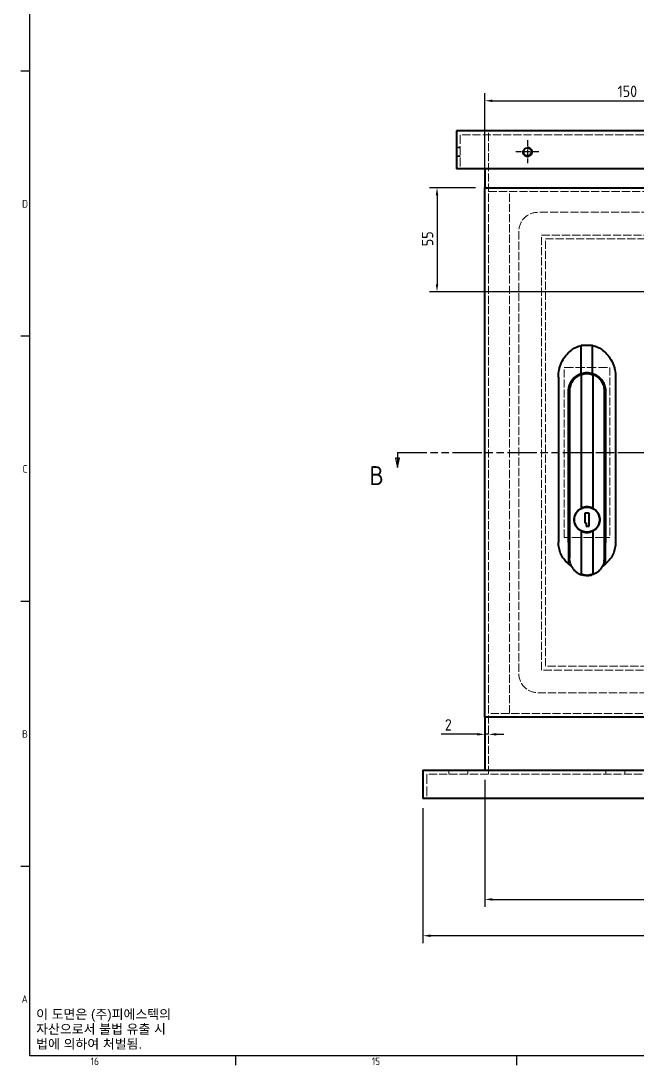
# Model space of a CAD drawing. Header units: millimetres. Extents: x 0 to 2378, y 0 to 1682.
# Drawn here: x 35 to 361, y 35 to 587 of the extents above; entities that cross this region are included whole.
import ezdxf

# ---------------------------------------------------------------- set-up
doc = ezdxf.new("R2010")
doc.units = ezdxf.units.MM
doc.header["$LTSCALE"] = 2
for name, pattern in [('CHAIN', [0.3543, 0.2362, -0.0295, 0.0591, -0.0295]), ('DASHED', [0.2067, 0.1654, -0.0413]), ('DOUBLE_DASH_CHAIN', [1.2403, 0.6614, -0.0827, 0.1654, -0.0827, 0.1654, -0.0827])]:
    doc.linetypes.add(name, pattern=pattern)
doc.layers.get('0').update_dxf_attribs({"color": 3, "lineweight": 25})
for name, color, linetype, lineweight in [('가려진 것(ISO)', 2, 'DASHED', 18), ('가시적인 것(ISO)', 3, 'Continuous', 40), ('가시적인 좁은 것(ISO)', 3, 'Continuous', 35), ('경계(ISO)', 7, 'Continuous', 25), ('기호(ISO)', 5, 'Continuous', 25), ('단면선(ISO)', 7, 'CHAIN', 25), ('중심 표식(ISO)', 1, 'Continuous', 25), ('치수(ISO)', 2, 'Continuous', 25)]:
    doc.layers.add(name, color=color, linetype=linetype, lineweight=lineweight)
doc.styles.add('문자 텍스트_PSTEK_POSCO', font='isocp.shx')
doc.styles.add('부품번호텍스트_PSTEK_POSCO', font='isocp.shx')
doc.styles.add('치수 텍스트_PSTEK_POSCO', font='isocp.shx')
doc.dimstyles.new('치수_PSTEK_POSCO', dxfattribs={"dimscale": 2, "dimtxt": 3, "dimasz": 2, "dimexe": 2, "dimexo": 2.5, "dimgap": 1, "dimtad": 1, "dimrnd": 1e-08, "dimdsep": 46, "dimtxsty": '치수 텍스트_PSTEK_POSCO', "dimcen": 0.09, "dimdle": 10, "dimclrd": 7, "dimclre": 7, "dimclrt": 2, "dimadec": 1, "dimazin": 2, "dimtfac": 1, "dimtmove": 0, "dimatfit": 3, "dimfxl": 0, "dimtolj": 1, "dimlwd": -1, "dimlwe": -1, "dimarcsym": 0})

# ---------------------------------------------------------------- blocks, each defined once
blk = doc.blocks.new('경계 Default Border')
at = {"layer": '경계(ISO)'}
for p, q in [((20, 280.33), (17.6, 280.33)), ((20, 210.25), (17.6, 210.25)), ((20, 140.17), (17.6, 140.17)), ((20, 70.08), (17.6, 70.08)), ((74.31, 20), (74.31, 17.6)), ((148.63, 20), (148.63, 17.6))]:
    blk.add_line(p, q, dxfattribs=at)
at = {"layer": '경계(ISO)', "flags": 128}
blk.add_lwpolyline([(20, 20), (20, 821), (1169, 821), (1169, 20), (20, 20)], dxfattribs=at)
at = {"layer": '경계(ISO)', "color": 2, "char_height": 2, "attachment_point": 7, "style": '문자 텍스트_PSTEK_POSCO'}
for s, insert in [('D', (17.92, 244.27)), ('C', (18.03, 174.19)), ('B', (17.92, 104.11)), ('A', (17.81, 34.04)), ('16', (36.04, 17.58)), ('15', (110.35, 17.58))]:
    blk.add_mtext(s, dxfattribs=dict(at, insert=insert))
blk = doc.blocks.new('2dTransSection1')
at = {"layer": '단면선(ISO)', "linetype": 'DOUBLE_DASH_CHAIN', "ltscale": 5.868094}
blk.add_line((117.14, 179.53), (397.61, 179.53), dxfattribs=at)
at = {"layer": '단면선(ISO)', "linetype": 'Continuous'}
for p, q in [((117.14, 179.53), (121.04, 179.53)), ((117.14, 179.53), (117.14, 178.03)), ((393.71, 179.53), (397.61, 179.53)), ((397.61, 179.53), (397.61, 178.03)), ((116.64, 178.03), (117.14, 175.53)), ((117.64, 178.03), (116.64, 178.03)), ((117.14, 178.03), (117.14, 175.53)), ((117.14, 175.53), (117.64, 178.03)), ((397.11, 178.03), (397.61, 175.53)), ((398.11, 178.03), (397.11, 178.03)), ((397.61, 178.03), (397.61, 175.53)), ((397.61, 175.53), (398.11, 178.03))]:
    blk.add_line(p, q, dxfattribs=at)
at = {"layer": '단면선(ISO)', "linetype": 'Continuous', "flags": 128}
for points in [[(116.64, 178.03), (117.14, 175.53), (117.64, 178.03), (116.64, 178.03)], [(397.11, 178.03), (397.61, 175.53), (398.11, 178.03), (397.11, 178.03)]]:
    blk.add_lwpolyline(points, dxfattribs=at)
at = {"layer": '단면선(ISO)'}
for points in [[(116.64, 178.03), (117.14, 175.53), (117.64, 178.03), (116.64, 178.03)], [(397.11, 178.03), (397.61, 175.53), (398.11, 178.03), (397.11, 178.03)]]:
    blk.add_solid(points, dxfattribs=at)
at = {"layer": '단면선(ISO)', "char_height": 5, "attachment_point": 7, "style": '부품번호텍스트_PSTEK_POSCO'}
for insert in [(109.71, 170.92), (401.63, 170.92)]:
    blk.add_mtext('B', dxfattribs=dict(at, insert=insert))
blk = doc.blocks.new('*D119')
at = {"layer": 'Defpoints', "color": 0, "transparency": 16777216}
for p in [(430.47, 545.03), (280.47, 499.06), (430.47, 463.56)]:
    blk.add_point(p, dxfattribs=at)
at = {"layer": '치수(ISO)', "color": 7, "transparency": 16777216}
for p, q in [((280.47, 504.06), (280.47, 549.03)), ((430.47, 468.56), (430.47, 549.03)), ((284.47, 545.03), (426.47, 545.03))]:
    blk.add_line(p, q, dxfattribs=at)
for points in [[(284.47, 545.69), (284.47, 544.36), (280.47, 545.03)], [(426.47, 545.69), (426.47, 544.36), (430.47, 545.03)]]:
    blk.add_solid(points, dxfattribs=at)
at = {"layer": '치수(ISO)', "color": 2, "transparency": 16777216, "insert": (350.67, 550.03), "char_height": 6, "attachment_point": 4, "style": '치수 텍스트_PSTEK_POSCO'}
blk.add_mtext('\\A1;150', dxfattribs=at)
blk = doc.blocks.new('*D121')
at = {"layer": 'Defpoints', "color": 0, "transparency": 16777216}
for p in [(280.47, 499.06), (255.18, 444.06), (410.97, 444.06)]:
    blk.add_point(p, dxfattribs=at)
at = {"layer": '치수(ISO)', "color": 7, "transparency": 16777216}
for p, q in [((275.47, 499.06), (251.18, 499.06)), ((255.18, 495.06), (255.18, 448.06)), ((405.97, 444.06), (251.18, 444.06))]:
    blk.add_line(p, q, dxfattribs=at)
for points in [[(254.51, 495.06), (255.84, 495.06), (255.18, 499.06)], [(254.51, 448.06), (255.84, 448.06), (255.18, 444.06)]]:
    blk.add_solid(points, dxfattribs=at)
at = {"layer": '치수(ISO)', "color": 2, "transparency": 16777216, "insert": (250.18, 468.13), "char_height": 6, "attachment_point": 4, "rotation": 90, "style": '치수 텍스트_PSTEK_POSCO'}
blk.add_mtext('\\A1;55', dxfattribs=at)
blk = doc.blocks.new('*D163')
at = {"layer": 'Defpoints', "color": 0, "transparency": 16777216}
for p in [(247.77, 176.06), (783.17, 176.06), (247.77, 103.57)]:
    blk.add_point(p, dxfattribs=at)
at = {"layer": '치수(ISO)', "color": 7, "transparency": 16777216}
for p, q in [((247.77, 171.06), (247.77, 99.57)), ((783.17, 171.06), (783.17, 99.57)), ((779.17, 103.57), (251.77, 103.57))]:
    blk.add_line(p, q, dxfattribs=at)
for points in [[(251.77, 104.24), (251.77, 102.9), (247.77, 103.57)], [(779.17, 104.24), (779.17, 102.9), (783.17, 103.57)]]:
    blk.add_solid(points, dxfattribs=at)
at = {"layer": '치수(ISO)', "color": 2, "transparency": 16777216, "insert": (506.77, 108.57), "char_height": 6, "attachment_point": 4, "style": '치수 텍스트_PSTEK_POSCO'}
blk.add_mtext('\\A1;535.4', dxfattribs=at)
blk = doc.blocks.new('*D164')
at = {"layer": 'Defpoints', "color": 0, "transparency": 16777216}
for p in [(280.47, 191.06), (750.47, 191.06), (750.47, 122.77)]:
    blk.add_point(p, dxfattribs=at)
at = {"layer": '치수(ISO)', "color": 7, "transparency": 16777216}
for p, q in [((280.47, 186.06), (280.47, 118.77)), ((750.47, 186.06), (750.47, 118.77)), ((284.47, 122.77), (746.47, 122.77))]:
    blk.add_line(p, q, dxfattribs=at)
for points in [[(284.47, 123.44), (284.47, 122.11), (280.47, 122.77)], [(746.47, 123.44), (746.47, 122.11), (750.47, 122.77)]]:
    blk.add_solid(points, dxfattribs=at)
at = {"layer": '치수(ISO)', "color": 2, "transparency": 16777216, "insert": (509.77, 127.77), "char_height": 6, "attachment_point": 4, "style": '치수 텍스트_PSTEK_POSCO'}
blk.add_mtext('\\A1;470', dxfattribs=at)
blk = doc.blocks.new('*D179')
at = {"layer": 'Defpoints', "color": 0, "transparency": 16777216}
for p in [(280.47, 210.06), (282.47, 210.06), (282.47, 210.06)]:
    blk.add_point(p, dxfattribs=at)
at = {"layer": '치수(ISO)', "color": 7, "transparency": 16777216}
for p, q in [((276.47, 210.06), (257.31, 210.06)), ((282.47, 210.06), (280.47, 210.06)), ((286.47, 210.06), (290.47, 210.06))]:
    blk.add_line(p, q, dxfattribs=at)
for points in [[(276.47, 210.73), (276.47, 209.4), (280.47, 210.06)], [(286.47, 210.73), (286.47, 209.4), (282.47, 210.06)]]:
    blk.add_solid(points, dxfattribs=at)
at = {"layer": '치수(ISO)', "color": 2, "transparency": 16777216, "insert": (259.31, 215.07), "char_height": 6, "attachment_point": 4, "style": '치수 텍스트_PSTEK_POSCO'}
blk.add_mtext('\\A1;2', dxfattribs=at)

msp = doc.modelspace()

# ---------------------------------------------------------------- linework, layer by layer
at = {"layer": '가려진 것(ISO)', "ltscale": 13.041375}
msp.add_line((763.4684, 527.0589), (267.4684, 527.0589), dxfattribs=at)
at = {"layer": '가려진 것(ISO)', "ltscale": 14.513788}
for p, q in [((267.4684, 527.0589), (267.4684, 509.0589)), ((280.4684, 527.0589), (280.4684, 509.0589)), ((322.4684, 404.0589), (346.4684, 404.0589))]:
    msp.add_line(p, q, dxfattribs=at)
at = {"layer": '가려진 것(ISO)', "ltscale": 12.901145}
for p, q in [((282.4684, 497.0589), (282.4684, 529.0589)), ((282.4684, 189.0589), (282.4684, 221.0589))]:
    msp.add_line(p, q, dxfattribs=at)
at = {"layer": '가려진 것(ISO)', "ltscale": 1.904597}
for p, q in [((267.4684, 520.5589), (265.4684, 520.5589)), ((267.4684, 520.1259), (265.4684, 520.1259)), ((267.4684, 515.9919), (265.4684, 515.9919)), ((265.4684, 515.5589), (267.4684, 515.5589)), ((261.4684, 189.0589), (261.4684, 191.0589)), ((271.4684, 189.0589), (271.4684, 191.0589)), ((344.4684, 189.0589), (344.4684, 191.0589)), ((354.4684, 189.0589), (354.4684, 191.0589))]:
    msp.add_line(p, q, dxfattribs=at)
at = {"layer": '가려진 것(ISO)', "ltscale": 13.090868}
for p, q in [((282.4684, 221.0589), (282.4684, 497.0589)), ((293.4684, 221.0589), (293.4684, 497.0589))]:
    msp.add_line(p, q, dxfattribs=at)
at = {"layer": '가려진 것(ISO)', "ltscale": 13.107413}
msp.add_line((282.4684, 497.0589), (748.4684, 497.0589), dxfattribs=at)
at = {"layer": '가려진 것(ISO)', "ltscale": 13.005862}
for p, q in [((722.4684, 486.0589), (308.4684, 486.0589)), ((308.4684, 232.0589), (722.4684, 232.0589))]:
    msp.add_line(p, q, dxfattribs=at)
at = {"layer": '가려진 것(ISO)', "ltscale": 13.163669}
msp.add_line((298.4684, 476.0589), (298.4684, 242.0589), dxfattribs=at)
at = {"layer": '가려진 것(ISO)', "ltscale": 13.049678}
for p, q in [((310.4684, 474.0589), (720.4684, 474.0589)), ((720.4684, 244.0589), (310.4684, 244.0589))]:
    msp.add_line(p, q, dxfattribs=at)
at = {"layer": '가려진 것(ISO)', "ltscale": 12.938648}
msp.add_line((310.4684, 244.0589), (310.4684, 474.0589), dxfattribs=at)
at = {"layer": '가려진 것(ISO)', "ltscale": 13.016334}
msp.add_line((312.4684, 246.0589), (312.4684, 472.0589), dxfattribs=at)
at = {"layer": '가려진 것(ISO)', "ltscale": 13.094662}
msp.add_line((312.4684, 472.0589), (718.4684, 472.0589), dxfattribs=at)
at = {"layer": '가려진 것(ISO)', "ltscale": 12.806284}
for p, q in [((322.4684, 314.0589), (322.4684, 404.0589)), ((346.4684, 404.0589), (346.4684, 314.0589))]:
    msp.add_line(p, q, dxfattribs=at)
at = {"layer": '가려진 것(ISO)', "ltscale": 2.142684}
for p, q in [((324.7184, 314.0589), (322.4684, 314.0589)), ((346.4684, 314.0589), (344.2184, 314.0589))]:
    msp.add_line(p, q, dxfattribs=at)
at = {"layer": '가려진 것(ISO)', "ltscale": 14.916949}
msp.add_line((343.7184, 314.0589), (325.2184, 314.0589), dxfattribs=at)
at = {"layer": '가려진 것(ISO)', "ltscale": 13.223674}
msp.add_line((394.4684, 246.0589), (312.4684, 246.0589), dxfattribs=at)
at = {"layer": '가려진 것(ISO)', "ltscale": 13.15312}
msp.add_line((369.4684, 221.0589), (282.4684, 221.0589), dxfattribs=at)
at = {"layer": '가려진 것(ISO)', "ltscale": 15.72327}
msp.add_line((249.7684, 189.0589), (249.7684, 176.0589), dxfattribs=at)
at = {"layer": '가려진 것(ISO)', "ltscale": 13.116713}
msp.add_line((781.1684, 189.0589), (249.7684, 189.0589), dxfattribs=at)
at = {"layer": '가려진 것(ISO)', "ltscale": 12.665669}
for centre, start, end in [((308.4684, 476.0589), 90, 180), ((308.4684, 242.0589), 180, 270)]:
    msp.add_arc(centre, 10, start, end, dxfattribs=at)
at = {"layer": '가시적인 것(ISO)'}
for p, q in [((265.4684, 529.0589), (265.4684, 509.0589)), ((765.4684, 529.0589), (265.4684, 529.0589)), ((765.4684, 509.0589), (265.4684, 509.0589)), ((280.4684, 509.0589), (280.4684, 499.0589)), ((280.4684, 499.0589), (750.4684, 499.0589)), ((280.4684, 219.0589), (280.4684, 499.0589)), ((337.4684, 415.7099), (331.4684, 415.7099)), ((331.4684, 407.7275), (331.4684, 415.7099)), ((337.4684, 407.7275), (337.4684, 415.7099)), ((331.4684, 401.1789), (331.4684, 407.7275)), ((337.4684, 401.1789), (337.4684, 407.7275)), ((319.331, 398.9236), (319.331, 311.5697)), ((331.4455, 399.7919), (331.4455, 329.5942)), ((337.4914, 399.7917), (337.4914, 329.5942)), ((349.6059, 398.9236), (349.6059, 311.5697)), ((324.7184, 311.562), (324.7184, 391.5589)), ((325.2184, 391.5589), (325.2184, 303.2089)), ((343.7184, 303.2087), (343.7184, 391.5591)), ((344.2184, 391.5589), (344.2184, 311.5634)), ((333.3684, 327.0589), (333.3684, 321.8589)), ((335.5684, 327.0589), (333.3684, 327.0589)), ((335.5684, 320.0589), (335.5684, 327.0589)), ((333.3684, 321.8589), (334.0684, 321.8589)), ((334.0684, 321.8589), (334.0684, 320.0589)), ((331.4455, 317.5237), (331.4453, 294.976)), ((334.0684, 320.0589), (335.5684, 320.0589)), ((337.4914, 317.5237), (337.4914, 294.9762)), ((325.2184, 314.0589), (324.7184, 314.0589)), ((324.7184, 311.562), (324.7184, 301.0511)), ((344.2184, 314.0589), (343.7184, 314.0589)), ((344.2184, 301.0511), (344.2184, 311.5634)), ((280.4684, 219.0589), (280.4684, 191.0589)), ((367.4684, 219.0589), (280.4684, 219.0589)), ((247.7684, 191.0589), (247.7684, 176.0589)), ((247.7684, 191.0589), (783.1684, 191.0589)), ((783.1684, 176.0589), (247.7684, 176.0589))]:
    msp.add_line(p, q, dxfattribs=at)
for centre, radius in [((302.9684, 518.0589), 2.067), ((334.4684, 323.5589), 6.65)]:
    msp.add_circle(centre, radius, dxfattribs=at)
for centre, radius, start, end in [((325.2184, 327.769), 0.5, 158.65078, 180), ((334.4684, 323.7804), 10.5733, 151.026608, 156.674273), ((334.4684, 323.5589), 6.75, 63.394167, 116.605833), ((334.4684, 323.7804), 10.5733, 23.325727, 28.973392), ((343.7184, 327.769), 0.5, 0, 23.325727), ((334.4684, 323.5589), 6.75, 243.394167, 296.605833), ((325.2184, 314.0245), 0.5, 180, 270), ((343.7184, 314.0245), 0.5, 270, 0)]:
    msp.add_arc(centre, radius, start, end, dxfattribs=at)
for centre, major_axis, ratio, start_param, end_param in [((324.402, 301.0852), (-0.0213, 0.6567), 0.48079044, 4.24002372, 4.64485713), ((344.5342, 301.0848), (0.0211, 0.656), 0.48032831, 1.63765053, 2.04293207)]:
    msp.add_ellipse(centre, major_axis=major_axis, ratio=ratio, start_param=start_param, end_param=end_param, dxfattribs=at)
for points, knots in [([(321.0049, 406.6239), (321.5084, 407.7082), (322.1087, 408.7478), (323.5077, 410.6887), (324.3043, 411.5867), (325.6397, 412.7848), (326.1075, 413.1586), (327.3298, 414.0202), (328.1086, 414.4699), (329.3343, 415.0278), (329.751, 415.1936), (330.6001, 415.4838), (331.0318, 415.6079), (331.4684, 415.7099)], [-1.4373876, -1.4373876, -1.4373876, -1.4373876, -1.07799796, -1.07799796, -0.71829101, -0.71829101, -0.53864198, -0.53864198, -0.26919777, -0.26919777, -0.13451784, -0.13451784, -0.000001, -0.000001, -0.000001, -0.000001]), ([(337.4684, 415.7099), (337.9051, 415.6079), (338.3368, 415.4838), (339.1859, 415.1936), (339.6026, 415.0278), (340.8283, 414.4699), (341.6071, 414.0202), (342.8294, 413.1586), (343.2972, 412.7848), (344.6326, 411.5868), (345.4292, 410.6887), (346.8282, 408.7478), (347.4285, 407.7082), (347.932, 406.6239)], [-1.43451955, -1.43451955, -1.43451955, -1.43451955, -1.30026929, -1.30026929, -1.16585639, -1.16585639, -0.89694514, -0.89694514, -0.71765182, -0.71765182, -0.35866508, -0.35866508, -0.000001, -0.000001, -0.000001, -0.000001]), ([(319.331, 398.9236), (319.331, 400.2465), (319.4703, 401.571), (319.8889, 403.512), (320.0634, 404.1515), (320.482, 405.4072), (320.7263, 406.0237), (321.0049, 406.6239)], [-0.794182825, -0.794182825, -0.794182825, -0.794182825, -0.397060479, -0.397060479, -0.1985164, -0.1985164, -0.000001, -0.000001, -0.000001, -0.000001]), ([(347.932, 406.6239), (348.2106, 406.0237), (348.4549, 405.4072), (348.8735, 404.1515), (349.048, 403.512), (349.4666, 401.571), (349.6059, 400.2465), (349.6059, 398.9236)], [-0.79365146, -0.79365146, -0.79365146, -0.79365146, -0.595268882, -0.595268882, -0.396857642, -0.396857642, -0.000001, -0.000001, -0.000001, -0.000001]), ([(324.7184, 391.5589), (324.7184, 391.8373), (324.7304, 392.113), (324.7534, 392.3841), (324.7765, 392.6552), (324.8104, 392.9217), (324.8551, 393.1857), (324.8998, 393.4498), (324.9554, 393.7112), (325.0192, 393.962), (325.083, 394.2129), (325.1545, 394.4534), (325.2364, 394.6945), (325.3183, 394.9356), (325.4106, 395.1773), (325.5192, 395.4286), (325.6279, 395.6799), (325.7532, 395.9406), (325.8979, 396.2074), (326.0425, 396.4741), (326.2065, 396.7468), (326.3937, 397.0234), (326.5808, 397.2999), (326.7911, 397.5803), (327.0298, 397.862), (327.2685, 398.1437), (327.5357, 398.4267), (327.8342, 398.7038)], [0, 0, 0, 0, 0.11111111, 0.11111111, 0.11111111, 0.22222222, 0.22222222, 0.22222222, 0.33333333, 0.33333333, 0.33333333, 0.44444444, 0.44444444, 0.44444444, 0.55555556, 0.55555556, 0.55555556, 0.66666667, 0.66666667, 0.66666667, 0.77777778, 0.77777778, 0.77777778, 0.88888889, 0.88888889, 0.88888889, 1, 1, 1, 1]), ([(328.949, 398.9818), (328.498, 398.6464), (328.0836, 398.2729), (327.7211, 397.8863), (327.3544, 397.4952), (327.0399, 397.0915), (326.774, 396.6929), (326.5276, 396.3236), (326.3223, 395.959), (326.1494, 395.6033)], [0.632184069, 0.632184069, 0.632184069, 0.632184069, 0.684210526, 0.684210526, 0.684210526, 0.736842105, 0.736842105, 0.736842105, 0.785600935, 0.785600935, 0.785600935, 0.785600935]), ([(327.8342, 398.7038), (328.1881, 399.0325), (328.5667, 399.3344), (328.9582, 399.6026), (329.3497, 399.8708), (329.7532, 400.1066), (330.1877, 400.3189), (330.6222, 400.5313), (331.0884, 400.7185), (331.5755, 400.8699)], [0.000000002, 0.000000002, 0.000000002, 0.000000002, 0.333333333, 0.333333333, 0.333333333, 0.666666667, 0.666666667, 0.666666667, 1, 1, 1, 1]), ([(331.4685, 401.1789), (331.485, 401.1283), (331.5023, 401.0718), (331.5176, 401.0246), (331.5328, 400.9774), (331.5462, 400.9385), (331.5563, 400.9112), (331.5664, 400.8839), (331.573, 400.8691), (331.5755, 400.8698)], [0, 0, 0, 0, 0.333333333, 0.333333333, 0.333333333, 0.666666667, 0.666666667, 0.666666667, 0.999999999, 0.999999999, 0.999999999, 0.999999999]), ([(335.4379, 400.758), (335.4122, 400.7607), (335.3865, 400.7633), (335.3608, 400.7658), (334.8039, 400.8198), (334.2411, 400.8232), (333.6816, 400.7754), (333.3291, 400.7453), (332.9779, 400.6949), (332.63, 400.6244)], [0.4186191542, 0.4186191542, 0.4186191542, 0.4186191542, 0.4210526316, 0.4210526316, 0.4210526316, 0.4736842105, 0.4736842105, 0.4736842105, 0.5068461747, 0.5068461747, 0.5068461747, 0.5068461747]), ([(334.4696, 401.3089), (334.9242, 401.3089), (335.3963, 401.277), (335.8805, 401.2061), (336.3647, 401.1353), (336.8609, 401.0254), (337.3614, 400.8699)], [0.000000008, 0.000000008, 0.000000008, 0.000000008, 0.5, 0.5, 0.5, 1, 1, 1, 1]), ([(337.3614, 400.8698), (337.3637, 400.8691), (337.3702, 400.884), (337.3804, 400.9113), (337.3905, 400.9385), (337.404, 400.9774), (337.4193, 401.0246), (337.4346, 401.0717), (337.452, 401.1283), (337.4684, 401.1789)], [0, 0, 0, 0, 0.33333333, 0.33333333, 0.33333333, 0.66666667, 0.66666667, 0.66666667, 1, 1, 1, 1]), ([(337.3614, 400.8699), (337.7819, 400.7392), (338.2076, 400.5755), (338.6286, 400.3769), (339.0495, 400.1783), (339.466, 399.9455), (339.8807, 399.6688), (340.2953, 399.3921), (340.7075, 399.0708), (341.1027, 398.7038)], [0, 0, 0, 0, 0.333333333, 0.333333333, 0.333333333, 0.666666667, 0.666666667, 0.666666667, 0.999999984, 0.999999984, 0.999999984, 0.999999984]), ([(341.5113, 397.5557), (341.4381, 397.6416), (341.3635, 397.7261), (341.2874, 397.8091), (340.8971, 398.2349), (340.4693, 398.6212), (340.0135, 398.9626), (339.5577, 399.304), (339.0739, 399.6006), (338.5701, 399.8498), (338.3014, 399.9828), (338.027, 400.1023), (337.7479, 400.2081)], [0.20027112, 0.20027112, 0.20027112, 0.20027112, 0.210526316, 0.210526316, 0.210526316, 0.263157895, 0.263157895, 0.263157895, 0.315789474, 0.315789474, 0.315789474, 0.343868541, 0.343868541, 0.343868541, 0.343868541]), ([(341.1027, 398.7038), (341.5407, 398.2972), (341.9251, 397.8654), (342.2598, 397.4205), (342.5945, 396.9756), (342.8793, 396.5174), (343.1176, 396.0595), (343.3559, 395.6015), (343.5488, 395.1443), (343.7068, 394.6759), (343.8648, 394.2075), (343.9886, 393.7282), (344.0775, 393.2106), (344.1665, 392.693), (344.2184, 392.1366), (344.2184, 391.5589)], [0, 0, 0, 0, 0.2, 0.2, 0.2, 0.4, 0.4, 0.4, 0.6, 0.6, 0.6, 0.8, 0.8, 0.8, 1, 1, 1, 1]), ([(325.9009, 395.0462), (325.8124, 394.8287), (325.7352, 394.6153), (325.6677, 394.4066), (325.552, 394.049), (325.4646, 393.7053), (325.3987, 393.3762)], [0.8114150302, 0.8114150302, 0.8114150302, 0.8114150302, 0.8421052632, 0.8421052632, 0.8421052632, 0.8947233693, 0.8947233693, 0.8947233693, 0.8947233693]), ([(343.1543, 394.74), (343.1383, 394.7835), (343.122, 394.827), (343.1054, 394.8704), (342.8997, 395.4068), (342.6416, 395.9293), (342.3361, 396.4234), (342.3324, 396.4294), (342.3287, 396.4353), (342.325, 396.4413)], [0.1010049834, 0.1010049834, 0.1010049834, 0.1010049834, 0.1052631579, 0.1052631579, 0.1052631579, 0.1578947368, 0.1578947368, 0.1578947368, 0.1585288644, 0.1585288644, 0.1585288644, 0.1585288644]), ([(324.7184, 391.5589), (324.7184, 391.0704), (324.7574, 390.5359), (324.9283, 389.4766), (325.0601, 388.9519), (325.2184, 388.4767)], [0, 0, 0, 0, 0.150259873, 0.150259873, 0.300519745, 0.300519745, 0.300519745, 0.300519745]), ([(343.7184, 388.4767), (343.8768, 388.9519), (344.0086, 389.4766), (344.1795, 390.5359), (344.2184, 391.0704), (344.2184, 391.5589)], [0.591638864, 0.591638864, 0.591638864, 0.591638864, 0.741898736, 0.741898736, 0.892158609, 0.892158609, 0.892158609, 0.892158609]), ([(331.4455, 317.5237), (330.7849, 317.8546), (330.1867, 318.2947), (329.0984, 319.383), (328.5796, 320.1393), (327.8896, 321.8011), (327.7184, 322.7069), (327.7184, 323.5589), (327.7184, 324.411), (327.8896, 325.3168), (328.5796, 326.9786), (329.0984, 327.7348), (330.1867, 328.8232), (330.7849, 329.2633), (331.4455, 329.5942)], [-0.72151837, -0.72151837, -0.72151837, -0.72151837, -0.5112141, -0.5112141, -0.25560705, -0.25560705, 0, 0, 0, 0.25560705, 0.25560705, 0.5112141, 0.5112141, 0.72151837, 0.72151837, 0.72151837, 0.72151837]), ([(337.4914, 329.5942), (338.152, 329.2633), (338.7502, 328.8232), (339.8385, 327.7348), (340.3572, 326.9786), (341.0473, 325.3168), (341.2184, 324.411), (341.2184, 322.7069), (341.0473, 321.8011), (340.3572, 320.1393), (339.8385, 319.383), (338.7502, 318.2947), (338.152, 317.8546), (337.4914, 317.5237)], [1.32315626, 1.32315626, 1.32315626, 1.32315626, 1.53346053, 1.53346053, 1.78906758, 1.78906758, 2.04467463, 2.04467463, 2.30028168, 2.30028168, 2.55588873, 2.55588873, 2.766193, 2.766193, 2.766193, 2.766193]), ([(324.2968, 300.4794), (323.5241, 301.1798), (322.8255, 301.9585), (321.5999, 303.6473), (321.0762, 304.5526), (320.2236, 306.4568), (319.8972, 307.4498), (319.5649, 308.9777), (319.4806, 309.4923), (319.3655, 310.528), (319.3347, 311.0489), (319.331, 311.5697)], [-1.25220925, -1.25220925, -1.25220925, -1.25220925, -0.93896824, -0.93896824, -0.62576145, -0.62576145, -0.3126285, -0.3126285, -0.1562493, -0.1562493, -0.000001, -0.000001, -0.000001, -0.000001]), ([(349.6059, 311.5697), (349.6022, 311.0488), (349.5714, 310.5278), (349.4563, 309.4919), (349.3719, 308.9771), (349.0395, 307.449), (348.7129, 306.4558), (347.8601, 304.5517), (347.3365, 303.6466), (346.1111, 301.9582), (345.4127, 301.1797), (344.6401, 300.4794)], [-1.25078986, -1.25078986, -1.25078986, -1.25078986, -1.09468686, -1.09468686, -0.93845387, -0.93845387, -0.62561404, -0.62561404, -0.31282474, -0.31282474, -0.00000088, -0.00000088, -0.00000088, -0.00000088]), ([(324.7174, 300.112), (324.7139, 300.115), (324.7013, 300.1256), (324.6697, 300.1523), (324.6573, 300.1629), (324.6221, 300.1929), (324.5971, 300.2142), (324.5292, 300.2729), (324.4823, 300.3138), (324.3859, 300.3991), (324.3393, 300.4408), (324.2968, 300.4794)], [-0.0707812005, -0.0707812005, -0.0707812005, -0.0707812005, -0.0554619635, -0.0554619635, -0.0476429769, -0.0476429769, -0.0354768856, -0.0354768856, -0.0172173939, -0.0172173939, -0.0000010422, -0.0000010422, -0.0000010422, -0.0000010422]), ([(324.7174, 300.112), (324.7155, 300.1136), (324.7114, 300.12), (324.7011, 300.1398), (324.6945, 300.1542), (324.6742, 300.2059), (324.6589, 300.2548), (324.6391, 300.3694), (324.6321, 300.4505), (324.6554, 300.636), (324.676, 300.7156), (324.6929, 300.7955)], [0.000001, 0.000001, 0.000001, 0.000001, 0.0081161226, 0.0081161226, 0.0172801377, 0.0172801377, 0.0368124179, 0.0368124179, 0.0561770731, 0.0561770731, 0.0720283438, 0.0720283438, 0.0720283438, 0.0720283438]), ([(324.7174, 300.112), (325.0574, 299.826), (325.5585, 299.4407), (326.0823, 299.0879), (326.2394, 298.9862)], [0, 0, 0, 0, 0.176054506, 0.250168, 0.250168, 0.250168, 0.250168]), ([(327.2051, 297.4813), (326.5783, 298.2762), (326.0751, 299.1894), (325.398, 301.1237), (325.2185, 302.1738), (325.2184, 303.2089)], [0, 0, 0, 0, 0.307930439, 0.307930439, 0.618472801, 0.618472801, 0.618472801, 0.618472801]), ([(342.331, 298.3362), (342.3448, 298.3586), (342.3586, 298.3811), (342.3723, 298.4036), (342.4346, 298.506), (342.4947, 298.6094), (342.5528, 298.7138), (342.7701, 299.1047), (342.9575, 299.5085), (343.1146, 299.9217), (343.1278, 299.9564), (343.1408, 299.991), (343.1535, 300.0258)], [0.8208071741, 0.8208071741, 0.8208071741, 0.8208071741, 0.8235294118, 0.8235294118, 0.8235294118, 0.8359271989, 0.8359271989, 0.8359271989, 0.8823529412, 0.8823529412, 0.8823529412, 0.8862409018, 0.8862409018, 0.8862409018, 0.8862409018]), ([(342.6988, 298.9871), (342.8536, 299.0873), (343.0066, 299.1903), (343.1576, 299.2961), (343.4127, 299.4747), (343.6623, 299.6612), (343.9059, 299.8553), (344.0116, 299.9395), (344.1161, 300.0251), (344.2195, 300.1121)], [0.750032047, 0.750032047, 0.750032047, 0.750032047, 0.823088642, 0.823088642, 0.823088642, 0.946474871, 0.946474871, 0.946474871, 1, 1, 1, 1]), ([(343.5647, 301.5297), (343.565, 301.5312), (343.5653, 301.5327), (343.5656, 301.5342), (343.5899, 301.6665), (343.6114, 301.7994), (343.63, 301.9329), (343.6887, 302.3545), (343.7184, 302.7814), (343.7184, 303.2087)], [0.9410152222, 0.9410152222, 0.9410152222, 0.9410152222, 0.9411764706, 0.9411764706, 0.9411764706, 0.9553207522, 0.9553207522, 0.9553207522, 1, 1, 1, 1]), ([(344.244, 300.7955), (344.2609, 300.7157), (344.2815, 300.6361), (344.3047, 300.4507), (344.2978, 300.3696), (344.278, 300.2549), (344.2628, 300.206), (344.2424, 300.1543), (344.2358, 300.1398), (344.2255, 300.12), (344.2214, 300.1136), (344.2195, 300.1121)], [0.000001, 0.000001, 0.000001, 0.000001, 0.024489744, 0.024489744, 0.054427799, 0.054427799, 0.084635184, 0.084635184, 0.09880659, 0.09880659, 0.111353737, 0.111353737, 0.111353737, 0.111353737]), ([(344.2195, 300.112), (344.223, 300.115), (344.2356, 300.1256), (344.2672, 300.1523), (344.2796, 300.1629), (344.3148, 300.1929), (344.3397, 300.2142), (344.4077, 300.2729), (344.4546, 300.3138), (344.551, 300.3991), (344.5975, 300.4408), (344.6401, 300.4794)], [0.0000018341, 0.0000018341, 0.0000018341, 0.0000018341, 0.015415401, 0.015415401, 0.0232826604, 0.0232826604, 0.0355238411, 0.0355238411, 0.0538959094, 0.0538959094, 0.0712183108, 0.0712183108, 0.0712183108, 0.0712183108]), ([(327.2051, 297.4813), (327.335, 297.3166), (327.4702, 297.1566), (327.6103, 297.0018), (327.6333, 296.9764), (327.6564, 296.9512), (327.6796, 296.9261), (328.0424, 296.5341), (328.4367, 296.1762), (328.8566, 295.8557), (328.8903, 295.83), (328.9241, 295.8046), (328.9581, 295.7794), (329.3753, 295.4699), (329.817, 295.1967), (330.28, 294.9616), (330.3252, 294.9386), (330.3706, 294.916), (330.4161, 294.8938), (330.8378, 294.6883), (331.2764, 294.5144), (331.7265, 294.3747)], [0.213703646, 0.213703646, 0.213703646, 0.213703646, 0.235294118, 0.235294118, 0.235294118, 0.238831697, 0.238831697, 0.238831697, 0.294117647, 0.294117647, 0.294117647, 0.298547694, 0.298547694, 0.298547694, 0.352941176, 0.352941176, 0.352941176, 0.358250276, 0.358250276, 0.358250276, 0.407358339, 0.407358339, 0.407358339, 0.407358339]), ([(334.0404, 293.9689), (334.4324, 293.9507), (334.8268, 293.9575), (335.2208, 293.9896), (335.2982, 293.9959), (335.3756, 294.0032), (335.4529, 294.0115), (335.9468, 294.0643), (336.4391, 294.1574), (336.9234, 294.2907), (336.9444, 294.2964), (336.9653, 294.3023), (336.9862, 294.3082)], [0.488862795, 0.488862795, 0.488862795, 0.488862795, 0.529411765, 0.529411765, 0.529411765, 0.537376172, 0.537376172, 0.537376172, 0.588235294, 0.588235294, 0.588235294, 0.590436205, 0.590436205, 0.590436205, 0.590436205]), ([(339.8904, 295.7146), (339.9469, 295.7555), (340.0028, 295.7969), (340.0583, 295.839), (340.1426, 295.903), (340.2258, 295.9683), (340.3078, 296.0351), (340.6805, 296.3384), (341.0279, 296.6697), (341.3457, 297.023), (341.4079, 297.0921), (341.469, 297.1621), (341.5289, 297.233)], [0.6989085306, 0.6989085306, 0.6989085306, 0.6989085306, 0.7058823529, 0.7058823529, 0.7058823529, 0.7164877504, 0.7164877504, 0.7164877504, 0.7647058824, 0.7647058824, 0.7647058824, 0.774148097, 0.774148097, 0.774148097, 0.774148097])]:
    msp.add_open_spline(points, degree=3, knots=knots, dxfattribs=at)
for points in [[(328.949, 398.9818), (329.4268, 399.337), (329.9423, 399.648), (330.482, 399.9058)], [(332.0002, 400.4736), (331.4813, 400.3299), (330.973, 400.1403), (330.482, 399.9058)], [(337.4914, 399.7917), (337.4914, 399.8078), (337.4808, 399.8383), (337.4511, 399.8805), (337.4149, 399.9187), (337.3728, 399.9561), (337.3251, 399.9931), (337.2714, 400.0306), (337.2111, 400.0688), (337.1439, 400.108), (337.0697, 400.148), (336.9892, 400.1882), (336.9024, 400.2284), (336.8075, 400.2693), (336.7047, 400.3104), (336.5937, 400.3514), (336.4745, 400.3921), (336.3469, 400.4319), (336.2107, 400.4707), (336.066, 400.5079), (335.9126, 400.5432), (335.7506, 400.5761), (335.58, 400.606), (335.4009, 400.6324), (335.2136, 400.6549), (335.0176, 400.6728), (334.8149, 400.6856), (334.6071, 400.6927), (334.3962, 400.6938), (334.1839, 400.6885), (333.9721, 400.6769), (333.7626, 400.6591), (333.5574, 400.6354), (333.358, 400.6063), (333.1663, 400.5724), (332.984, 400.5345), (332.8124, 400.4935), (332.6534, 400.4506), (332.5076, 400.4068), (332.3741, 400.3625), (332.2523, 400.3183), (332.1417, 400.2745), (332.0412, 400.2315), (331.9507, 400.1897), (331.8676, 400.1482), (331.7918, 400.1073), (331.7239, 400.0676), (331.6636, 400.0292), (331.6102, 399.9918), (331.5631, 399.9551), (331.5216, 399.9181), (331.4859, 399.8803), (331.4565, 399.8384), (331.4455, 399.8078), (331.4455, 399.7919)], [(331.5755, 400.8699), (331.9946, 401.0001), (332.8993, 401.2192), (333.929, 401.309), (334.4696, 401.3089)], [(332.0002, 400.4735), (332.2081, 400.5311), (332.4183, 400.5815), (332.63, 400.6244)], [(335.4379, 400.758), (336.2268, 400.6749), (337.0103, 400.4878), (337.7479, 400.2081)], [(341.5113, 397.5557), (341.8092, 397.2058), (342.0819, 396.8324), (342.325, 396.4413)], [(325.2592, 392.4267), (325.2308, 392.1248), (325.2184, 391.8345), (325.2184, 391.5589)], [(325.2592, 392.4267), (325.2893, 392.7454), (325.3359, 393.0628), (325.3987, 393.3762)], [(325.901, 395.0461), (325.9777, 395.2346), (326.0606, 395.4206), (326.1494, 395.6033)], [(343.1543, 394.74), (343.3339, 394.2495), (343.4727, 393.7405), (343.5672, 393.2244)], [(343.7184, 391.5591), (343.7184, 392.1127), (343.6686, 392.671), (343.5673, 393.2244)], [(324.7593, 327.967), (324.757, 327.9617), (324.7549, 327.9564), (324.7528, 327.951)], [(324.7593, 327.967), (324.7593, 327.967), (324.7593, 327.967), (324.7593, 327.967)], [(326.889, 298.5887), (326.889, 298.5887), (326.8891, 298.5886), (326.8892, 298.5886)], [(342.331, 298.3362), (342.0911, 297.9493), (341.8224, 297.5797), (341.5289, 297.233)], [(342.0434, 298.5861), (342.0434, 298.5861), (342.0435, 298.5861), (342.0435, 298.5861)], [(343.5647, 301.5297), (343.4701, 301.0176), (343.3319, 300.5125), (343.1535, 300.0258)], [(337.4914, 294.9762), (337.4914, 294.96), (337.4806, 294.9296), (337.4514, 294.8879), (337.416, 294.8502), (337.3744, 294.8131), (337.3268, 294.776), (337.2724, 294.738), (337.2105, 294.6987), (337.1407, 294.658), (337.0636, 294.6167), (336.9784, 294.5744), (336.8837, 294.531), (336.7802, 294.4872), (336.6682, 294.4435), (336.5481, 294.4004), (336.4203, 294.3584), (336.2853, 294.318), (336.1436, 294.2795), (335.9957, 294.2433), (335.8421, 294.2099), (335.6834, 294.1796), (335.5202, 294.1526), (335.3531, 294.1294), (335.1829, 294.11), (335.0102, 294.0947), (334.8357, 294.0835), (334.6602, 294.0767), (334.4847, 294.0741), (334.3091, 294.0759), (334.1331, 294.0819), (333.9577, 294.0923), (333.7837, 294.107), (333.6118, 294.1259), (333.4428, 294.1487), (333.2775, 294.1754), (333.1166, 294.2055), (332.9607, 294.2389), (332.8104, 294.2751), (332.6663, 294.3137), (332.529, 294.3545), (332.399, 294.3969), (332.2768, 294.4404), (332.1629, 294.4847), (332.0577, 294.529), (331.9616, 294.5729), (331.8753, 294.6156), (331.7973, 294.6574), (331.7269, 294.6983), (331.6647, 294.7379), (331.6102, 294.776), (331.5625, 294.8132), (331.5209, 294.8503), (331.4855, 294.888), (331.4564, 294.9298), (331.4453, 294.9603), (331.4453, 294.976)], [(334.0404, 293.9689), (333.257, 294.0051), (332.4722, 294.1432), (331.7265, 294.3747)], [(339.8904, 295.7146), (339.0228, 295.087), (338.026, 294.6022), (336.9862, 294.3082)]]:
    msp.add_open_spline(points, degree=3, dxfattribs=at)
at = {"layer": '가시적인 좁은 것(ISO)'}
msp.add_arc((302.9684, 518.0589), 2.5, 170, 80, dxfattribs=at)
at = {"layer": '중심 표식(ISO)', "linetype": 'CHAIN', "ltscale": 6.741595}
for p, q in [((302.9684, 524.1259), (302.9684, 511.9919)), ((309.0354, 518.0589), (296.9014, 518.0589))]:
    msp.add_line(p, q, dxfattribs=at)

# ---------------------------------------------------------------- block references
at = {"xscale": 2, "yscale": 2, "zscale": 2}
msp.add_blockref('경계 Default Border', (0, 0), dxfattribs=at)
at = {"layer": '단면선(ISO)', "xscale": 2, "yscale": 2, "zscale": 2}
msp.add_blockref('2dTransSection1', (0, 0), dxfattribs=at)

# ---------------------------------------------------------------- texts
at = {"layer": '기호(ISO)', "color": 2, "insert": (43.2784, 53.9718), "char_height": 5, "width": 78.612207, "attachment_point": 4, "line_spacing_factor": 0.944221, "style": '문자 텍스트_PSTEK_POSCO'}
msp.add_mtext('{\\fArial|b0|i0;\\H5.0000;이 도면은 (주)피에스텍의\\P자산으로서 불법 유출 시 \\P법에 의하여 처벌됨.}', dxfattribs=at)

# ---------------------------------------------------------------- dimensions: what is measured, and where the dimension line sits
at = {"layer": '치수(ISO)', "color": 7}
dim = msp.add_linear_dim(base=(430.4684, 545.0252), p1=(280.4684, 499.0589), p2=(430.4684, 463.5589), dimstyle='치수_PSTEK_POSCO', override={"dimdec": 2, "dimtp": 0, "dimtm": 0, "dimtdec": 2, "dimtofl": 0, "dimatfit": 1}, dxfattribs=at)
dim.commit()
dim.dimension.update_dxf_attribs({"geometry": '*D119', "text_midpoint": (355.4684, 545.0252), "dimtype": 160})
for base, p1, p2, angle, override, picture, middle in [((255.1758, 444.0589), (280.4684, 499.0589), (410.9684, 444.0589), 270, {"dimdec": 2, "dimtp": 0, "dimtm": 0, "dimtdec": 2, "dimtofl": 0, "dimatfit": 1}, '*D121', (255.1758, 471.5589)), ((282.4684, 210.0649), (280.4684, 210.0649), (282.4684, 210.0649), 180, {"dimdec": 2, "dimse1": 1, "dimse2": 1, "dimtp": 0, "dimtm": 0, "dimtdec": 2, "dimtofl": 1, "dimatfit": 1}, '*D179', (260.768, 210.0649)), ((750.4684, 122.7725), (280.4684, 191.0589), (750.4684, 191.0589), 180, {"dimdec": 2, "dimtp": 0, "dimtm": 0, "dimtdec": 2, "dimtofl": 0, "dimatfit": 1}, '*D164', (515.4684, 122.7725)), ((247.7684, 103.5711), (783.1684, 176.0589), (247.7684, 176.0589), 180, {"dimdec": 2, "dimtp": 0, "dimtm": 0, "dimtdec": 2, "dimtofl": 0, "dimatfit": 1}, '*D163', (515.4684, 103.5711))]:
    dim = msp.add_linear_dim(base=base, p1=p1, p2=p2, angle=angle, dimstyle='치수_PSTEK_POSCO', override=override, dxfattribs=at)
    dim.commit()
    dim.dimension.update_dxf_attribs({"geometry": picture, "text_midpoint": middle, "dimtype": 160})

doc.saveas('drawing.dxf')
